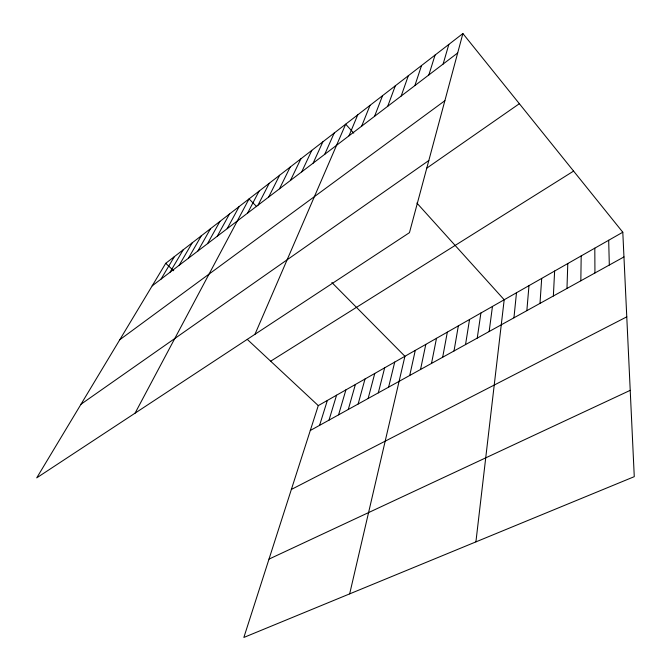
<?xml version="1.0" encoding="UTF-8"?>
<svg xmlns="http://www.w3.org/2000/svg" width="671" height="671" viewBox="0 0 671 671"><rect width="100%" height="100%" fill="white"/><g stroke="black" fill="none" stroke-linecap="round" stroke-linejoin="round"><path stroke-width="1.01" d="M580.834 280.788L581.187 255.919M566.97 288.455L567.792 263.544M553.365 295.986L554.632 271.034M539.987 303.384L541.698 278.398M526.852 310.656L528.983 285.636M513.944 317.802L516.485 292.757M475.907 541.874L504.189 299.761L416.876 203.036M489.159 331.516L492.455 306.437M477.249 338.109L480.897 313.022M465.54 344.584L469.532 319.488M454.015 350.967L458.343 325.863M442.675 357.24L447.331 332.137M431.52 363.414L436.486 338.31M420.541 369.486L425.8 344.391M409.729 375.466L415.282 350.379M349.666 593.869L404.923 356.276L331.868 282.525M388.618 387.15L394.724 362.088M378.301 392.862L384.668 367.809M368.144 398.482L374.762 373.453M462.889 33.55L409.461 232.652L36.729 477.861L165.729 263.317L462.889 33.55L622.797 232.225L634.271 476.662L243.85 637.45L318.28 405.611L622.797 232.225M358.138 404.017L365.007 379.006M348.283 409.478L355.387 384.483M443.12 64.064L448.84 44.412M338.57 414.846L345.909 389.885M329 420.138L336.565 395.202M428.853 74.942L435.06 55.072M319.581 425.355L327.356 400.444M414.871 85.594L421.547 65.515M401.166 96.045L408.303 75.764M387.737 106.278L395.303 85.813M374.569 116.318L382.545 95.676M361.661 126.165L370.031 105.347M348.995 135.819L357.744 114.85M254.955 334.301L345.682 124.177L353.751 133.11M324.73 154.313L334.192 133.059M313.114 163.17L322.894 141.791M301.698 171.877L311.797 150.379M290.484 180.424L300.885 158.809M279.48 188.811L290.166 167.104M268.66 197.064L279.622 175.248M258.025 205.167L269.256 183.267M247.574 213.135L259.065 191.151M135.064 413.168L249.042 198.901L256.716 206.651M227.209 228.66L239.178 206.525M217.278 236.234L229.474 214.024M207.515 243.674L219.929 221.405M197.911 250.996L210.535 228.668M188.459 258.201L201.292 235.815M179.165 265.28L192.191 242.852M170.023 272.25L183.233 249.78M161.023 279.111L174.41 256.599M152.174 285.863L457.681 52.959M119.782 339.727L444.873 100.7M81.006 404.227L428.819 160.52M426.764 168.161L519.354 103.703M270.665 361.199L573.596 171.088M310.287 430.497L623.963 256.926M291.365 489.444L626.773 316.846M268.996 559.111L630.22 390.346M165.729 263.317L173.697 270.749M247.28 339.392L318.28 405.611M608.681 240.26L609.318 265.028M594.808 248.161L594.942 272.98"/></g></svg>
